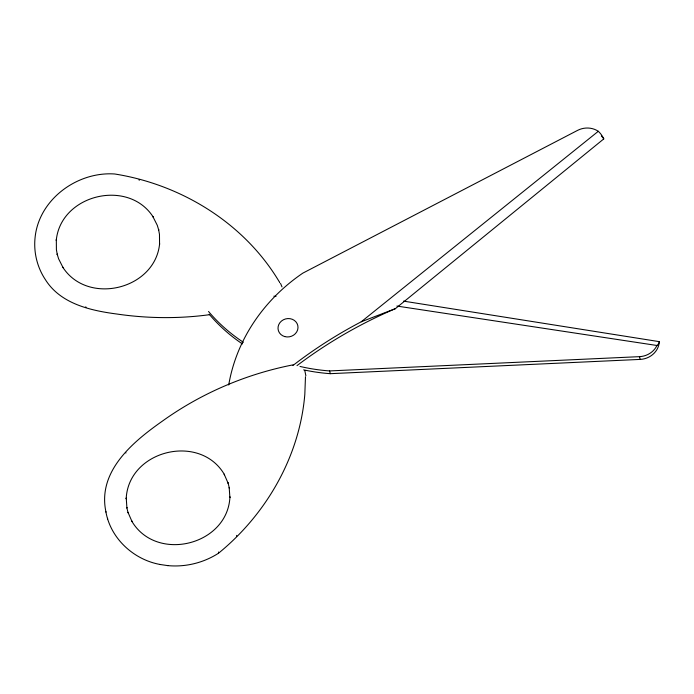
<?xml version="1.0" encoding="UTF-8"?>
<svg xmlns="http://www.w3.org/2000/svg" width="694" height="694" viewBox="0 0 694 694"><rect width="100%" height="100%" fill="white"/><g stroke="black" fill="none" stroke-linecap="round" stroke-linejoin="round"><path stroke-width="1.04" d="M218.636 553.127C266.47 514.054 299.687 456.305 304.822 394.339L305.473 376.755M296.997 365.634A436.353 397.688 -13.6 0 1 395.363 308.674L603.78 138.895A19.38 17.662 -13.6 0 0 602.895 137.672M292.911 365.504A436.353 397.688 -13.6 0 1 361.227 321.79L598.297 131.296A26.572 24.221 -66.9 0 1 603.78 138.895M218.402 553.292C203.463 562.903 185.298 567.319 167.618 565.593M361.227 321.79L395.363 308.674M293.128 364.836C246.092 374.04 201.043 393.307 162.127 421.31L161.893 421.475C132.519 442.13 97.134 471.651 105.991 512.129M209.579 314.686C179.026 318.815 147.917 318.529 117.416 314.104L117.13 314.061C90.61 310.582 60.508 303.92 45.284 279.482C37.129 267.173 33.477 252.069 35.099 237.391C38.994 199.204 77.485 171.314 114.762 173.994C181.403 184.552 244.271 223.182 279.162 281.608M299.982 366.432A178.887 163.038 -13.6 0 0 329.607 370.926L639.504 356.655A19.38 17.662 -13.6 0 0 656.958 345.491A26.572 10.922 5.4 0 0 659.3 341.648L403.492 301.118M303.66 369.859A178.887 163.038 -13.6 0 0 330.275 373.676L640.172 359.405A19.38 17.662 -13.6 0 0 659.3 341.648M105.844 511.521C110.467 538.518 133.821 559.876 160.444 564.534M160.132 564.491L167.861 565.627M396.881 306.054L656.958 345.491M280.541 283.412L282.007 286.926M304.787 370.501L305.872 375.766M639.504 356.655L640.172 359.405M329.607 370.926L330.275 373.676M279.509 282.163L279.656 282.77M236.593 535.395L236.741 536.002M139.086 179.729L139.234 180.336M218.454 552.008L218.601 552.606M125.735 452.427L125.883 453.035M85.787 306.783L85.935 307.39M107.509 518.331L107.657 518.939M242.432 343.955A178.887 163.038 -13.6 0 1 209.189 314.226M243.421 342.307A178.887 163.038 -13.6 0 1 208.53 311.476M276.021 296.459A436.353 397.688 -13.6 0 1 273.878 296.182M601.36 135.981A19.38 17.662 -13.6 0 1 602.409 137.091M228.716 384.997A178.887 163.038 -13.6 0 1 302.844 273.124L577.538 130.394A19.38 17.662 -13.6 0 1 598.297 131.296M56.318 239.734L56.405 249.719L57.298 254.62L57.151 254.013L58.591 258.775L63.085 267.702L62.729 267.129C87.591 305.915 155.23 289.554 159.611 243.698L159.559 244.357L159.473 234.372L158.588 229.471L158.726 230.078L157.286 225.316L152.793 216.398L153.148 216.962C128.295 178.176 60.647 194.546 56.266 240.402L56.318 239.734M126.247 498.119L126.187 498.795C128.338 450.128 200.158 432.596 224.535 474.765L224.171 474.184L228.161 483.319L228.022 482.72L229.35 488.16L229.202 487.552L229.879 497.494L229.94 496.817C227.788 545.484 155.968 563.016 131.591 520.847L131.955 521.42L127.965 512.293L128.112 512.892L126.776 507.453L126.924 508.06L126.247 498.119M284.731 336.581A10.054 9.161 -13.6 0 0 297.821 325.625A10.054 9.161 -13.6 0 0 281.452 321.062A10.054 9.161 -13.6 0 0 284.731 336.581"/></g></svg>
